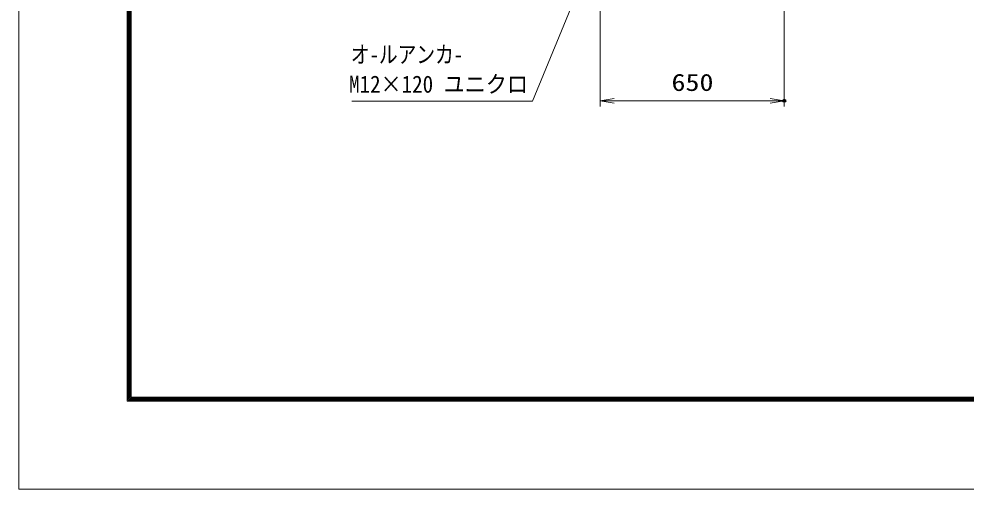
# Model space of a CAD drawing. Units: millimetres at full size; details may follow other scales. Extents: x -5940 to 5940, y -4200 to 4200.
# Drawn here: x -5940 to -2596, y -4200 to -2539 of the extents above; entities that cross this region are included whole.
import ezdxf
from ezdxf.enums import TextEntityAlignment as Align

# ---------------------------------------------------------------- set-up
doc = ezdxf.new("R2010")
doc.units = ezdxf.units.MM
doc.header["$LTSCALE"] = 20
doc.header["$PDMODE"] = 32
doc.header["$PDSIZE"] = 10
for name, color, linetype, lineweight in [('0-0_D-TTL', 7, 'Continuous', 18), ('0-3_寸法線', 4, 'Continuous', 18), ('0-4_0', 7, 'Continuous', 18)]:
    doc.layers.add(name, color=color, linetype=linetype, lineweight=lineweight)
doc.layers.add('0-5_Defpoints', color=7, linetype='Continuous')
doc.styles.add('ＭＳ ゴシック', font='')
doc.styles.get('ＭＳ ゴシック').set_extended_font_data('MS Gothic')

# ---------------------------------------------------------------- blocks, each defined once
blk = doc.blocks.new('S38')
at = {"layer": '0-3_寸法線'}
for points in [[(-17342916.5, 54935142.3), (-17330153.9, 54935142.3), (-17320524.7, 54958535), (-17320144.1, 54959459.8)], [(-17320370.6, 54958471.6), (-17320144.1, 54959459.8), (-17320678.8, 54958598.5)]]:
    blk.add_lwpolyline(points, dxfattribs=at)
at = {"layer": '0-3_寸法線', "color": 254, "style": 'ＭＳ ゴシック'}
for s, width, p in [('オ-ルアンカ-', 0.8, (-17342985.6, 54937481.7)), ('M12×120 ユニクロ', 0.9, (-17343108.5, 54935381.7))]:
    blk.add_text(s, height=1212, dxfattribs=dict(at, width=width)).set_placement(p, align=Align.BOTTOM_LEFT)
blk = doc.blocks.new('_Open')
at = {"layer": '0-4_0'}
blk.add_line((-20, 3.333), (0, 0), dxfattribs=at)
blk.add_lwpolyline([(-20, -3.333), (0, 0), (-20, 0)], dxfattribs=at)

msp = doc.modelspace()

# ---------------------------------------------------------------- linework, layer by layer
at = {"layer": '0-0_D-TTL'}
for points in [[(-5940, -4200), (5940, -4200), (5940, 4200), (-5940, 4200)], [(-5558.14, 3889.71), (5558.14, 3889.71), (5558.14, -3888.86), (-5558.14, -3888.86)], [(-5554.61, 3886.18), (5554.61, 3886.18), (5554.61, -3885.32), (-5554.61, -3885.32)], [(-5551.07, 3882.64), (5551.07, 3882.64), (5551.07, -3881.79), (-5551.07, -3881.79)], [(-5547.54, 3879.11), (5547.54, 3879.11), (5547.54, -3878.25), (-5547.54, -3878.25)], [(-5544, 3875.57), (5544, 3875.57), (5544, -3874.71), (-5544, -3874.71)]]:
    msp.add_lwpolyline(points, close=True, dxfattribs=at)
at = {"layer": '0-3_寸法線'}
for p, q in [((-3887.97, -2419.17), (-3887.97, -2847.77)), ((-3237.97, -2419.17), (-3237.97, -2847.77)), ((-3887.97, -2827.77), (-3237.97, -2827.77))]:
    msp.add_line(p, q, dxfattribs=at)
at = {"layer": '0-5_Defpoints'}
msp.add_point((-3237.97, -2827.77), dxfattribs=at)

# ---------------------------------------------------------------- block references
at = {"layer": '0-3_寸法線'}
for name, p, xscale, yscale in [('S38', (862381.01, -2749586.79), 0.05, 0.05), ('_Open', (-3237.97, -2827.77), 2.5, 2.5)]:
    msp.add_blockref(name, p, dxfattribs=dict(at, xscale=xscale, yscale=yscale))
at = {"layer": '0-3_寸法線', "xscale": 2.5, "yscale": 2.5, "rotation": 180}
msp.add_blockref('_Open', (-3887.97, -2827.77), dxfattribs=at)

# ---------------------------------------------------------------- texts
at = {"layer": '0-3_寸法線', "color": 254, "style": 'ＭＳ ゴシック', "width": 1.2}
msp.add_text('650', height=60.56, dxfattribs=at).set_placement((-3636.17, -2811.42), align=Align.BOTTOM_LEFT)

doc.saveas('drawing.dxf')
